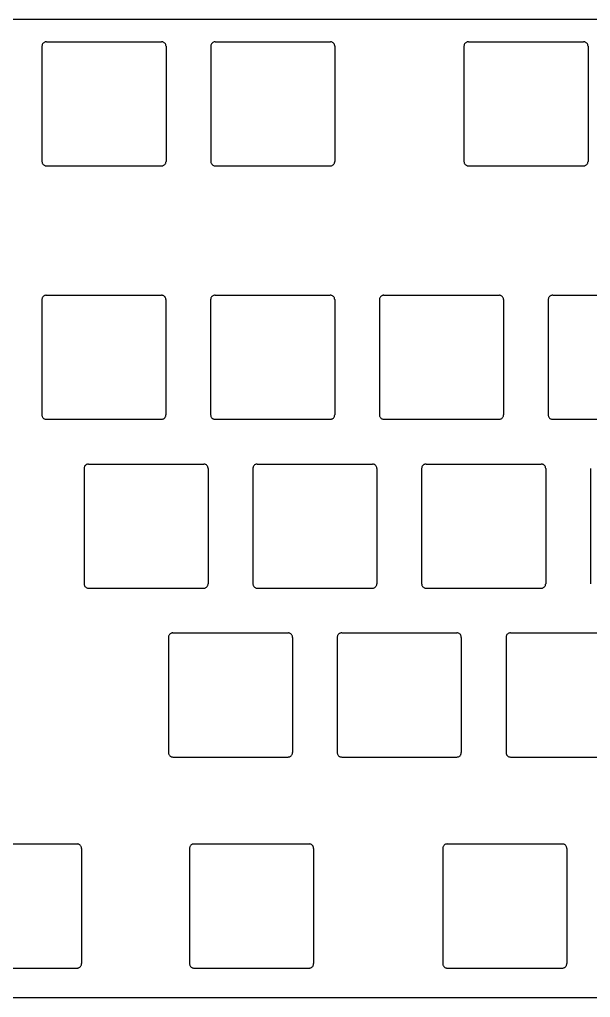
# Model space of a CAD drawing. Header units: millimetres. Extents: x 105 to 371, y 91 to 212.
# Drawn here: x 238.2 to 302.6, y 94.7 to 205 of the extents above; entities that cross this region are included whole.
import ezdxf

# ---------------------------------------------------------------- set-up
doc = ezdxf.new("R2010")
doc.units = ezdxf.units.MM
doc.layers.add('Layer_1', color=7, linetype='CONTINUOUS')

msp = doc.modelspace()

# ---------------------------------------------------------------- linework, layer by layer
at = {"layer": 'Layer_1', "color": 7}
for p, q in [((344.514156, 204.992331), (131.783074, 204.992331)), ((240.689141, 201.987991), (240.689141, 188.986382)), ((241.189202, 202.488052), (254.189224, 202.488052)), ((254.689285, 201.987991), (254.689285, 188.986382)), ((259.739117, 201.987991), (259.739117, 188.986382)), ((260.239178, 202.488052), (273.2392, 202.488052)), ((273.739261, 201.987991), (273.739261, 188.986382)), ((288.314081, 201.987991), (288.314081, 188.986382)), ((288.814142, 202.488052), (301.814164, 202.488052)), ((302.314225, 201.987991), (302.314225, 188.986382)), ((241.189202, 188.48632), (254.189224, 188.48632)), ((260.239178, 188.48632), (273.2392, 188.48632)), ((288.814142, 188.48632), (301.814164, 188.48632)), ((240.677234, 173.392389), (240.677234, 160.390781)), ((241.177296, 173.892451), (254.177317, 173.892451)), ((254.677379, 173.392389), (254.677379, 160.390781)), ((259.72721, 173.392389), (259.72721, 160.390781)), ((260.227272, 173.892451), (273.227293, 173.892451)), ((273.727355, 173.392389), (273.727355, 160.390781)), ((278.777186, 173.392389), (278.777186, 160.390781)), ((279.277248, 173.892451), (292.277269, 173.892451)), ((292.777331, 173.392389), (292.777331, 160.390781)), ((297.827162, 173.392389), (297.827162, 160.390781)), ((298.327224, 173.892451), (311.327245, 173.892451)), ((241.177296, 159.890719), (254.177317, 159.890719)), ((260.227272, 159.890719), (273.227293, 159.890719)), ((279.277248, 159.890719), (292.277269, 159.890719)), ((298.327224, 159.890719), (311.327245, 159.890719)), ((245.93979, 154.842475), (258.939811, 154.842475)), ((264.989766, 154.842475), (277.989787, 154.842475)), ((284.039742, 154.842475), (297.039763, 154.842475)), ((245.439728, 154.342413), (245.439728, 141.340805)), ((259.439873, 154.342413), (259.439873, 141.340805)), ((264.489704, 154.342413), (264.489704, 141.340805)), ((278.489849, 154.342413), (278.489849, 141.340805)), ((283.53968, 154.342413), (283.53968, 141.340805)), ((297.539825, 154.342413), (297.539825, 141.340805)), ((302.589656, 154.342413), (302.589656, 141.340805)), ((245.93979, 140.840743), (258.939811, 140.840743)), ((264.989766, 140.840743), (277.989787, 140.840743)), ((284.039742, 140.840743), (297.039763, 140.840743)), ((255.464778, 135.792499), (268.464799, 135.792499)), ((274.514754, 135.792499), (287.514775, 135.792499)), ((293.56473, 135.792499), (306.564751, 135.792499)), ((254.964716, 135.292437), (254.964716, 122.290829)), ((268.964861, 135.292437), (268.964861, 122.290829)), ((274.014692, 135.292437), (274.014692, 122.290829)), ((288.014837, 135.292437), (288.014837, 122.290829)), ((293.064668, 135.292437), (293.064668, 122.290829)), ((255.464778, 121.790767), (268.464799, 121.790767)), ((274.514754, 121.790767), (287.514775, 121.790767)), ((293.56473, 121.790767), (306.564751, 121.790767)), ((231.652308, 111.980029), (244.652329, 111.980029)), ((245.152391, 111.479967), (245.152391, 98.478359)), ((257.345963, 111.479967), (257.345963, 98.478359)), ((257.846025, 111.980029), (270.846046, 111.980029)), ((271.346108, 111.479967), (271.346108, 98.478359)), ((285.920927, 111.479967), (285.920927, 98.478359)), ((286.420989, 111.980029), (299.42101, 111.980029)), ((299.921072, 111.479967), (299.921072, 98.478359)), ((231.652308, 97.978297), (244.652329, 97.978297)), ((257.846025, 97.978297), (270.846046, 97.978297)), ((286.420989, 97.978297), (299.42101, 97.978297)), ((171.471317, 94.666511), (304.812683, 94.666511))]:
    msp.add_line(p, q, dxfattribs=at)
for points in [[(241.189221, 202.487259), (241.145464, 202.483925), (241.058312, 202.477286), (240.93639, 202.424823), (240.83147, 202.345004), (240.751653, 202.240082), (240.699192, 202.118159), (240.692555, 202.031007), (240.689223, 201.98725)], [(254.689203, 201.98725), (254.685871, 202.031007), (254.679234, 202.118159), (254.626773, 202.240082), (254.546956, 202.345004), (254.442035, 202.424823), (254.320114, 202.477286), (254.232962, 202.483925), (254.189205, 202.487259)], [(260.239197, 202.487259), (260.19544, 202.483925), (260.108288, 202.477286), (259.986366, 202.424823), (259.881446, 202.345004), (259.801629, 202.240082), (259.749168, 202.118159), (259.742531, 202.031007), (259.739199, 201.98725)], [(273.739179, 201.98725), (273.735847, 202.031007), (273.72921, 202.118159), (273.676749, 202.240082), (273.596932, 202.345004), (273.492011, 202.424823), (273.37009, 202.477286), (273.282938, 202.483925), (273.239181, 202.487259)], [(288.814161, 202.487259), (288.770404, 202.483925), (288.683252, 202.477286), (288.56133, 202.424823), (288.45641, 202.345004), (288.376593, 202.240082), (288.324132, 202.118159), (288.317495, 202.031007), (288.314163, 201.98725)], [(302.314143, 201.98725), (302.310811, 202.031007), (302.304174, 202.118159), (302.251713, 202.240082), (302.171896, 202.345004), (302.066975, 202.424823), (301.945054, 202.477286), (301.857902, 202.483925), (301.814145, 202.487259)], [(240.689223, 188.987282), (240.692555, 188.943524), (240.699192, 188.856372), (240.751653, 188.73445), (240.83147, 188.629527), (240.93639, 188.549709), (241.058312, 188.497245), (241.145464, 188.490606), (241.189221, 188.487273)], [(254.189205, 188.487273), (254.232962, 188.490606), (254.320114, 188.497245), (254.442035, 188.549709), (254.546956, 188.629527), (254.626773, 188.73445), (254.679234, 188.856372), (254.685871, 188.943524), (254.689203, 188.987282)], [(259.739199, 188.987282), (259.742531, 188.943524), (259.749168, 188.856372), (259.801629, 188.73445), (259.881446, 188.629527), (259.986366, 188.549709), (260.108288, 188.497245), (260.19544, 188.490606), (260.239197, 188.487273)], [(273.239181, 188.487273), (273.282938, 188.490606), (273.37009, 188.497245), (273.492011, 188.549709), (273.596932, 188.629527), (273.676749, 188.73445), (273.72921, 188.856372), (273.735847, 188.943524), (273.739179, 188.987282)], [(288.314163, 188.987282), (288.317495, 188.943524), (288.324132, 188.856372), (288.376593, 188.73445), (288.45641, 188.629527), (288.56133, 188.549709), (288.683252, 188.497245), (288.770404, 188.490606), (288.814161, 188.487273)], [(301.814145, 188.487273), (301.857902, 188.490606), (301.945054, 188.497245), (302.066975, 188.549709), (302.171896, 188.629527), (302.251713, 188.73445), (302.304174, 188.856372), (302.310811, 188.943524), (302.314143, 188.987282)], [(241.177315, 173.891657), (241.133558, 173.888324), (241.046406, 173.881685), (240.924484, 173.829221), (240.819563, 173.749403), (240.739747, 173.64448), (240.687286, 173.522558), (240.680649, 173.435405), (240.677316, 173.391648)], [(254.677297, 173.391648), (254.673965, 173.435405), (254.667328, 173.522558), (254.614866, 173.64448), (254.53505, 173.749403), (254.430129, 173.829221), (254.308208, 173.881685), (254.221056, 173.888324), (254.177299, 173.891657)], [(260.227291, 173.891657), (260.183534, 173.888324), (260.096382, 173.881685), (259.97446, 173.829221), (259.869539, 173.749403), (259.789723, 173.64448), (259.737262, 173.522558), (259.730625, 173.435405), (259.727292, 173.391648)], [(273.727273, 173.391648), (273.723941, 173.435405), (273.717304, 173.522558), (273.664842, 173.64448), (273.585026, 173.749403), (273.480105, 173.829221), (273.358184, 173.881685), (273.271032, 173.888324), (273.227275, 173.891657)], [(279.277267, 173.891657), (279.23351, 173.888324), (279.146358, 173.881685), (279.024436, 173.829221), (278.919515, 173.749403), (278.839699, 173.64448), (278.787238, 173.522558), (278.780601, 173.435405), (278.777268, 173.391648)], [(292.777249, 173.391648), (292.773917, 173.435405), (292.76728, 173.522558), (292.714818, 173.64448), (292.635002, 173.749403), (292.530081, 173.829221), (292.40816, 173.881685), (292.321008, 173.888324), (292.277251, 173.891657)], [(298.327243, 173.891657), (298.283486, 173.888324), (298.196334, 173.881685), (298.074412, 173.829221), (297.969491, 173.749403), (297.889675, 173.64448), (297.837214, 173.522558), (297.830577, 173.435405), (297.827244, 173.391648)], [(240.677316, 160.39168), (240.680649, 160.347923), (240.687286, 160.260771), (240.739747, 160.138848), (240.819563, 160.033926), (240.924484, 159.954107), (241.046406, 159.901643), (241.133558, 159.895004), (241.177315, 159.891671)], [(254.177299, 159.891671), (254.221056, 159.895004), (254.308208, 159.901643), (254.430129, 159.954107), (254.53505, 160.033926), (254.614866, 160.138848), (254.667328, 160.260771), (254.673965, 160.347923), (254.677297, 160.39168)], [(259.727292, 160.39168), (259.730625, 160.347923), (259.737262, 160.260771), (259.789723, 160.138848), (259.869539, 160.033926), (259.97446, 159.954107), (260.096382, 159.901643), (260.183534, 159.895004), (260.227291, 159.891671)], [(273.227275, 159.891671), (273.271032, 159.895004), (273.358184, 159.901643), (273.480105, 159.954107), (273.585026, 160.033926), (273.664842, 160.138848), (273.717304, 160.260771), (273.723941, 160.347923), (273.727273, 160.39168)], [(278.777268, 160.39168), (278.780601, 160.347923), (278.787238, 160.260771), (278.839699, 160.138848), (278.919515, 160.033926), (279.024436, 159.954107), (279.146358, 159.901643), (279.23351, 159.895004), (279.277267, 159.891671)], [(292.277251, 159.891671), (292.321008, 159.895004), (292.40816, 159.901643), (292.530081, 159.954107), (292.635002, 160.033926), (292.714818, 160.138848), (292.76728, 160.260771), (292.773917, 160.347923), (292.777249, 160.39168)], [(297.827244, 160.39168), (297.830577, 160.347923), (297.837214, 160.260771), (297.889675, 160.138848), (297.969491, 160.033926), (298.074412, 159.954107), (298.196334, 159.901643), (298.283486, 159.895004), (298.327243, 159.891671)], [(245.939809, 154.841681), (245.896052, 154.838348), (245.8089, 154.831709), (245.686978, 154.779245), (245.582057, 154.699427), (245.502241, 154.594504), (245.44978, 154.472582), (245.443143, 154.385429), (245.43981, 154.341672)], [(259.439791, 154.341672), (259.436459, 154.385429), (259.429822, 154.472582), (259.37736, 154.594504), (259.297544, 154.699427), (259.192623, 154.779245), (259.070702, 154.831709), (258.98355, 154.838348), (258.939793, 154.841681)], [(264.989785, 154.841681), (264.946028, 154.838348), (264.858876, 154.831709), (264.736954, 154.779245), (264.632033, 154.699427), (264.552217, 154.594504), (264.499756, 154.472582), (264.493119, 154.385429), (264.489786, 154.341672)], [(278.489767, 154.341672), (278.486435, 154.385429), (278.479798, 154.472582), (278.427336, 154.594504), (278.34752, 154.699427), (278.242599, 154.779245), (278.120678, 154.831709), (278.033526, 154.838348), (277.989769, 154.841681)], [(284.039761, 154.841681), (283.996004, 154.838348), (283.908852, 154.831709), (283.78693, 154.779245), (283.682009, 154.699427), (283.602193, 154.594504), (283.549732, 154.472582), (283.543095, 154.385429), (283.539762, 154.341672)], [(297.539743, 154.341672), (297.536411, 154.385429), (297.529774, 154.472582), (297.477312, 154.594504), (297.397496, 154.699427), (297.292575, 154.779245), (297.170654, 154.831709), (297.083502, 154.838348), (297.039745, 154.841681)], [(245.43981, 141.341704), (245.443143, 141.297947), (245.44978, 141.210795), (245.502241, 141.088872), (245.582057, 140.98395), (245.686978, 140.904131), (245.8089, 140.851667), (245.896052, 140.845028), (245.939809, 140.841695)], [(258.939793, 140.841695), (258.98355, 140.845028), (259.070702, 140.851667), (259.192623, 140.904131), (259.297544, 140.98395), (259.37736, 141.088872), (259.429822, 141.210795), (259.436459, 141.297947), (259.439791, 141.341704)], [(264.489786, 141.341704), (264.493119, 141.297947), (264.499756, 141.210795), (264.552217, 141.088872), (264.632033, 140.98395), (264.736954, 140.904131), (264.858876, 140.851667), (264.946028, 140.845028), (264.989785, 140.841695)], [(277.989769, 140.841695), (278.033526, 140.845028), (278.120678, 140.851667), (278.242599, 140.904131), (278.34752, 140.98395), (278.427336, 141.088872), (278.479798, 141.210795), (278.486435, 141.297947), (278.489767, 141.341704)], [(283.539762, 141.341704), (283.543095, 141.297947), (283.549732, 141.210795), (283.602193, 141.088872), (283.682009, 140.98395), (283.78693, 140.904131), (283.908852, 140.851667), (283.996004, 140.845028), (284.039761, 140.841695)], [(297.039745, 140.841695), (297.083502, 140.845028), (297.170654, 140.851667), (297.292575, 140.904131), (297.397496, 140.98395), (297.477312, 141.088872), (297.529774, 141.210795), (297.536411, 141.297947), (297.539743, 141.341704)], [(255.464797, 135.791705), (255.42104, 135.788372), (255.333888, 135.781733), (255.211966, 135.729269), (255.107045, 135.649451), (255.027229, 135.544528), (254.974768, 135.422606), (254.968131, 135.335453), (254.964798, 135.291696)], [(268.964779, 135.291696), (268.961447, 135.335453), (268.95481, 135.422606), (268.902348, 135.544528), (268.822532, 135.649451), (268.717611, 135.729269), (268.59569, 135.781733), (268.508538, 135.788372), (268.464781, 135.791705)], [(274.514773, 135.791705), (274.471016, 135.788372), (274.383864, 135.781733), (274.261942, 135.729269), (274.157021, 135.649451), (274.077205, 135.544528), (274.024744, 135.422606), (274.018107, 135.335453), (274.014774, 135.291696)], [(288.014755, 135.291696), (288.011423, 135.335453), (288.004786, 135.422606), (287.952324, 135.544528), (287.872508, 135.649451), (287.767587, 135.729269), (287.645666, 135.781733), (287.558514, 135.788372), (287.514757, 135.791705)], [(293.564749, 135.791705), (293.520992, 135.788372), (293.43384, 135.781733), (293.311918, 135.729269), (293.206997, 135.649451), (293.127181, 135.544528), (293.07472, 135.422606), (293.068083, 135.335453), (293.06475, 135.291696)], [(254.964798, 122.291728), (254.968131, 122.247971), (254.974768, 122.160819), (255.027229, 122.038896), (255.107045, 121.933974), (255.211966, 121.854155), (255.333888, 121.801691), (255.42104, 121.795052), (255.464797, 121.791719)], [(268.464781, 121.791719), (268.508538, 121.795052), (268.59569, 121.801691), (268.717611, 121.854155), (268.822532, 121.933974), (268.902348, 122.038896), (268.95481, 122.160819), (268.961447, 122.247971), (268.964779, 122.291728)], [(274.014774, 122.291728), (274.018107, 122.247971), (274.024744, 122.160819), (274.077205, 122.038896), (274.157021, 121.933974), (274.261942, 121.854155), (274.383864, 121.801691), (274.471016, 121.795052), (274.514773, 121.791719)], [(287.514757, 121.791719), (287.558514, 121.795052), (287.645666, 121.801691), (287.767587, 121.854155), (287.872508, 121.933974), (287.952324, 122.038896), (288.004786, 122.160819), (288.011423, 122.247971), (288.014755, 122.291728)], [(293.06475, 122.291728), (293.068083, 122.247971), (293.07472, 122.160819), (293.127181, 122.038896), (293.206997, 121.933974), (293.311918, 121.854155), (293.43384, 121.801691), (293.520992, 121.795052), (293.564749, 121.791719)], [(245.152309, 111.479226), (245.148977, 111.522983), (245.14234, 111.610136), (245.089878, 111.732058), (245.010062, 111.836981), (244.905141, 111.916799), (244.78322, 111.969263), (244.696068, 111.975902), (244.652311, 111.979235)], [(257.846044, 111.979235), (257.802287, 111.975902), (257.715135, 111.969263), (257.593213, 111.916799), (257.488292, 111.836981), (257.408476, 111.732058), (257.356015, 111.610136), (257.349378, 111.522983), (257.346045, 111.479226)], [(271.346026, 111.479226), (271.342694, 111.522983), (271.336057, 111.610136), (271.283595, 111.732058), (271.203779, 111.836981), (271.098858, 111.916799), (270.976937, 111.969263), (270.889785, 111.975902), (270.846028, 111.979235)], [(286.421008, 111.979235), (286.377251, 111.975902), (286.290099, 111.969263), (286.168177, 111.916799), (286.063256, 111.836981), (285.98344, 111.732058), (285.930979, 111.610136), (285.924342, 111.522983), (285.921009, 111.479226)], [(299.92099, 111.479226), (299.917658, 111.522983), (299.911021, 111.610136), (299.858559, 111.732058), (299.778743, 111.836981), (299.673822, 111.916799), (299.551901, 111.969263), (299.464749, 111.975902), (299.420992, 111.979235)], [(244.652311, 97.979249), (244.696068, 97.982582), (244.78322, 97.989221), (244.905141, 98.041685), (245.010062, 98.121504), (245.089878, 98.226426), (245.14234, 98.348349), (245.148977, 98.435501), (245.152309, 98.479258)], [(257.346045, 98.479258), (257.349378, 98.435501), (257.356015, 98.348349), (257.408476, 98.226426), (257.488292, 98.121504), (257.593213, 98.041685), (257.715135, 97.989221), (257.802287, 97.982582), (257.846044, 97.979249)], [(270.846028, 97.979249), (270.889785, 97.982582), (270.976937, 97.989221), (271.098858, 98.041685), (271.203779, 98.121504), (271.283595, 98.226426), (271.336057, 98.348349), (271.342694, 98.435501), (271.346026, 98.479258)], [(285.921009, 98.479258), (285.924342, 98.435501), (285.930979, 98.348349), (285.98344, 98.226426), (286.063256, 98.121504), (286.168177, 98.041685), (286.290099, 97.989221), (286.377251, 97.982582), (286.421008, 97.979249)], [(299.420992, 97.979249), (299.464749, 97.982582), (299.551901, 97.989221), (299.673822, 98.041685), (299.778743, 98.121504), (299.858559, 98.226426), (299.911021, 98.348349), (299.917658, 98.435501), (299.92099, 98.479258)]]:
    msp.add_open_spline(points, degree=3, knots=[0, 0, 0, 0, 0.130889, 0.260694, 0.391583, 0.522472, 0.652277, 0.783166, 0.783166, 0.783166, 0.783166], dxfattribs=at)

doc.saveas('drawing.dxf')
